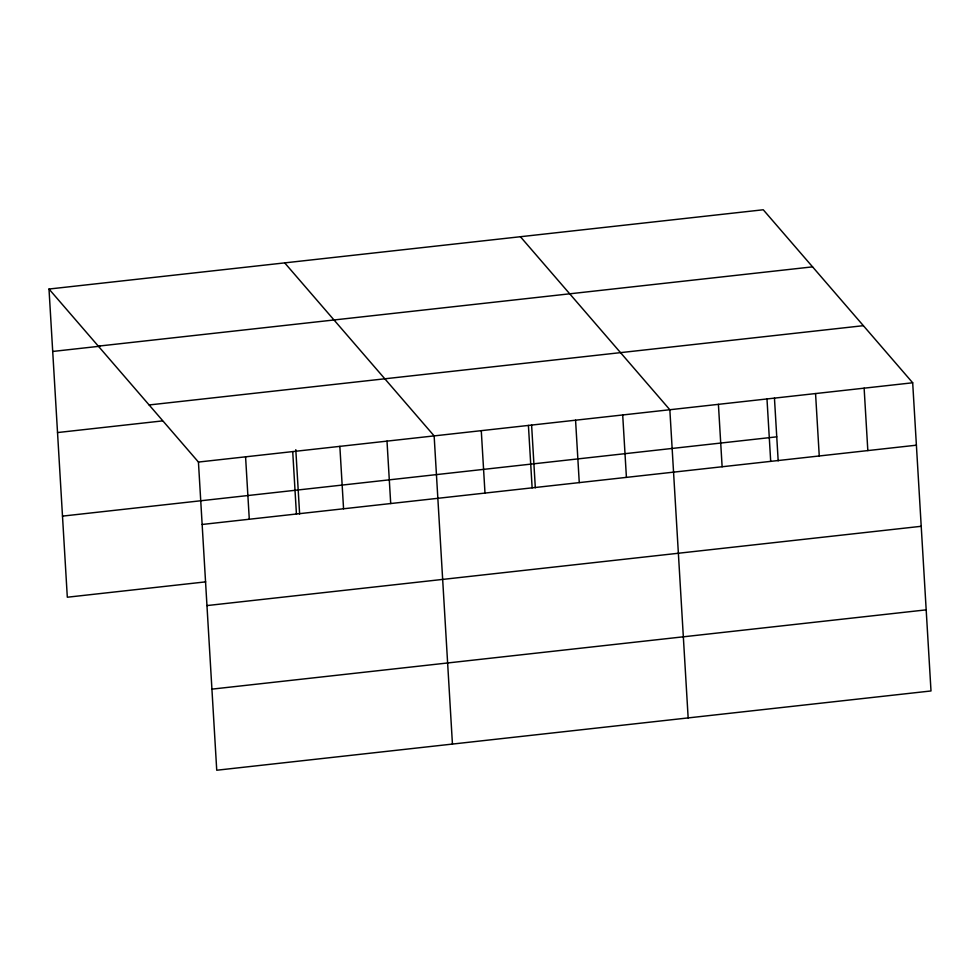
<?xml version="1.0" encoding="UTF-8"?>
<svg xmlns="http://www.w3.org/2000/svg" width="980" height="980" viewBox="0 0 980 980"><rect width="100%" height="100%" fill="white"/><g stroke="black" fill="none" stroke-linecap="round" stroke-linejoin="round"><path stroke-width="1.47" d="M49 289.039L763.261 209.769L912.686 382.776L931 690.961L216.739 770.231L198.438 462.058L49 289.039L67.314 597.224L205.69 581.863M98.319 346.136L812.567 266.854M52.712 351.452L99.85 346.222M149.119 404.961L863.38 325.679M57.526 432.56L162.447 420.91M198.438 462.058L912.686 382.776M62.487 516.117L776.748 436.835M202.137 524.471L916.398 445.19M206.964 605.579L921.212 526.297M211.925 689.136L926.186 609.854M520.404 236.719L669.842 409.738L688.156 717.911M284.702 262.885L434.14 435.892L452.442 744.077M864.127 388.166L867.827 450.579M815.556 393.556L819.255 455.97M774.445 398.039L778.181 460.87M766.985 398.946L770.697 461.372M718.414 404.348L722.125 466.762M622.704 414.969L626.416 477.382M575.566 420.2L579.266 482.613M531.601 425.002L535.325 487.82M528.416 425.43L532.128 487.844M481.278 430.661L484.99 493.075M387.002 441.123L390.702 503.549M339.852 446.366L343.563 508.779M295.801 449.673L299.623 513.986M292.714 451.596L296.425 514.01M245.576 456.827L249.288 519.241"/></g></svg>
